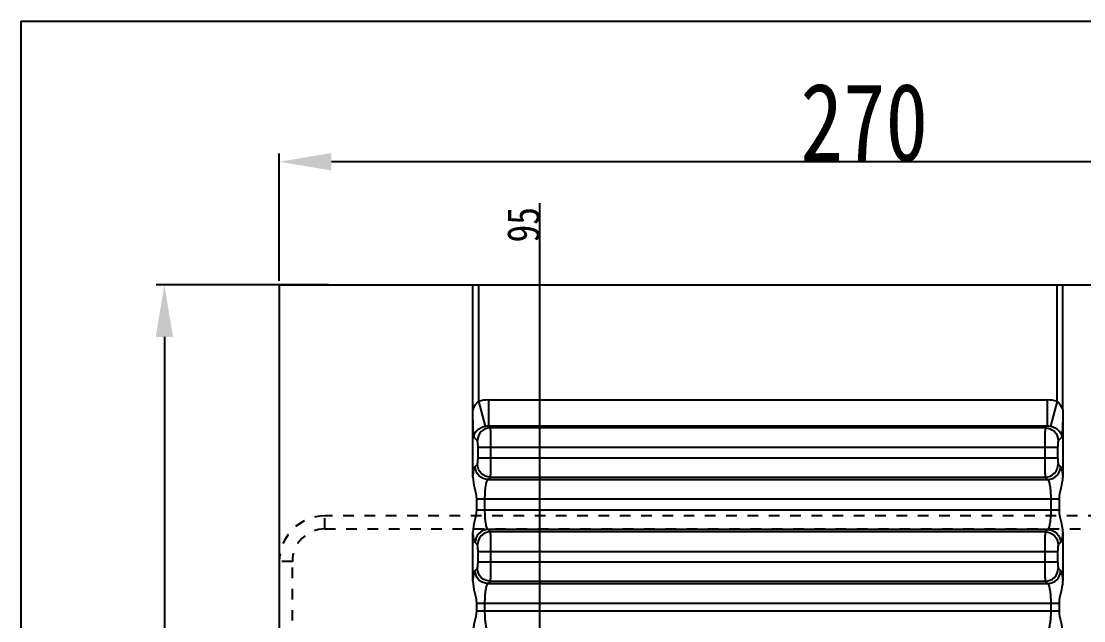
# Model space of a CAD drawing. Header units: millimetres. Extents: x 2673 to 5721, y -10743 to 3474.
# Drawn here: x 3551.6 to 3714.7, y -3910.2 to -3818.1 of the extents above; entities that cross this region are included whole.
import ezdxf

# ---------------------------------------------------------------- set-up
doc = ezdxf.new("R2010")
doc.units = ezdxf.units.MM
doc.header["$LTSCALE"] = 16.335
doc.header["$PDMODE"] = 3
doc.header["$PDSIZE"] = 0.3125
doc.linetypes.add('HIDDEN', pattern=[0.2, 0.1, -0.1])
doc.layers.get('0').update_dxf_attribs({"linetype": 'CONTINUOUS'})
doc.layers.get('Defpoints').update_dxf_attribs({"linetype": 'CONTINUOUS'})
doc.layers.add('DEFAULT_2', color=8, linetype='HIDDEN')
doc.layers.add('dim', color=82, linetype='CONTINUOUS', lineweight=9)
doc.styles.get("Standard").update_dxf_attribs({"font": 'txt', "width": 0.8})
doc.dimstyles.new('ISO-25', dxfattribs={"dimtxt": 12, "dimasz": 8, "dimexe": 1.25, "dimexo": 0.625, "dimgap": 0, "dimtad": 1, "dimdsep": 46, "dimtxsty": 'Standard', "dimcen": 0, "dimclrd": 4, "dimclre": 4, "dimclrt": 6, "dimazin": 0, "dimtfac": 1, "dimtofl": 0, "dimtmove": 0, "dimatfit": 3, "dimfxl": 0, "dimarcsym": 0})

# ---------------------------------------------------------------- blocks, each defined once
blk = doc.blocks.new('*D603')
at = {"layer": 'Defpoints', "color": 0}
for p in [(3631.22, -3852.7), (3631.22, -3921.67), (3726.22, -3923.6)]:
    blk.add_point(p, dxfattribs=at)
at = {"layer": 'dim', "color": 4, "lineweight": -2}
blk.add_line((3631.22, -3921.17), (3631.22, -3846.03), dxfattribs=at)
at = {"layer": 'dim', "color": 6, "insert": (3628.72, -3849.37), "char_height": 5, "attachment_point": 5, "rotation": 90}
blk.add_mtext('95', dxfattribs=at)
blk = doc.blocks.new('*D624')
at = {"color": 4, "lineweight": -2}
for p, q in [((3591.22, -3857.97), (3591.22, -3838.44)), ((3853.22, -3839.69), (3599.22, -3839.69)), ((3861.22, -3857.97), (3861.22, -3838.44))]:
    blk.add_line(p, q, dxfattribs=at)
at = {"color": 4}
for points in [[(3599.22, -3838.36), (3599.22, -3841.03), (3591.22, -3839.69)], [(3853.22, -3838.36), (3853.22, -3841.03), (3861.22, -3839.69)]]:
    blk.add_solid(points, dxfattribs=at)
at = {"layer": 'Defpoints', "color": 0}
for p in [(3591.22, -3839.69), (3591.22, -3858.6), (3861.22, -3858.6)]:
    blk.add_point(p, dxfattribs=at)
at = {"color": 6, "insert": (3681.02, -3833.69), "char_height": 12, "attachment_point": 5}
blk.add_mtext('270', dxfattribs=at)
blk = doc.blocks.new('*D625')
at = {"color": 4, "lineweight": -2}
for p, q in [((3598.77, -3858.6), (3572.33, -3858.6)), ((3573.58, -3866.6), (3573.58, -3980.6)), ((3598.77, -3988.6), (3572.33, -3988.6))]:
    blk.add_line(p, q, dxfattribs=at)
at = {"color": 4}
for points in [[(3572.25, -3866.6), (3574.91, -3866.6), (3573.58, -3858.6)], [(3572.25, -3980.6), (3574.91, -3980.6), (3573.58, -3988.6)]]:
    blk.add_solid(points, dxfattribs=at)
at = {"layer": 'Defpoints', "color": 0}
for p in [(3599.4, -3858.6), (3573.58, -3988.6), (3599.4, -3988.6)]:
    blk.add_point(p, dxfattribs=at)
at = {"color": 6, "insert": (3567.58, -3937.14), "char_height": 12, "attachment_point": 5, "rotation": 90}
blk.add_mtext('130', dxfattribs=at)

msp = doc.modelspace()

# ---------------------------------------------------------------- linework, layer by layer
at = {"color": 7, "linetype": 'Continuous'}
for p, q in [((3591.224, -3858.599), (3591.224, -3988.6)), ((3591.224, -3858.599), (3861.224, -3858.599)), ((3620.944, -3888.127), (3620.944, -3858.599)), ((3621.816, -3858.599), (3621.816, -3876.481)), ((3710.633, -3876.481), (3710.633, -3858.599)), ((3711.505, -3877.839), (3711.505, -3858.599)), ((3621.816, -3876.481), (3622.816, -3880.32)), ((3623.33, -3876.287), (3623.33, -3880.265)), ((3623.33, -3876.287), (3709.119, -3876.287)), ((3709.119, -3876.287), (3709.119, -3880.265)), ((3710.633, -3876.48), (3709.633, -3880.32)), ((3711.505, -3877.86), (3711.505, -3888.127)), ((3623.33, -3880.265), (3623.628, -3880.563)), ((3623.33, -3880.265), (3709.119, -3880.265)), ((3708.821, -3880.563), (3709.119, -3880.265)), ((3621.639, -3882.552), (3621.104, -3882.017)), ((3708.821, -3880.563), (3623.628, -3880.563)), ((3711.345, -3882.017), (3710.81, -3882.552)), ((3621.733, -3885.152), (3621.733, -3883.546)), ((3621.733, -3883.546), (3710.716, -3883.546)), ((3623.722, -3885.152), (3623.722, -3883.546)), ((3708.727, -3883.546), (3708.727, -3885.152)), ((3710.716, -3883.546), (3710.716, -3885.152)), ((3621.733, -3885.152), (3710.716, -3885.152)), ((3621.279, -3886.507), (3621.639, -3886.147)), ((3710.81, -3886.147), (3711.17, -3886.507)), ((3623.268, -3888.496), (3623.628, -3888.136)), ((3623.268, -3888.496), (3709.181, -3888.496)), ((3623.628, -3888.136), (3708.821, -3888.136)), ((3708.821, -3888.136), (3709.181, -3888.496)), ((3621.474, -3891.48), (3621.474, -3893.219)), ((3621.474, -3891.48), (3709.652, -3891.48)), ((3622.797, -3893.219), (3622.797, -3891.48)), ((3709.652, -3891.479), (3710.975, -3891.48)), ((3709.652, -3891.48), (3709.652, -3893.219)), ((3710.975, -3893.219), (3710.975, -3891.48)), ((3622.797, -3893.219), (3621.474, -3893.219)), ((3710.975, -3893.219), (3622.797, -3893.219)), ((3620.944, -3904.127), (3620.944, -3896.572)), ((3623.628, -3896.563), (3623.268, -3896.202)), ((3709.181, -3896.202), (3623.268, -3896.202)), ((3708.821, -3896.563), (3623.628, -3896.563)), ((3709.181, -3896.202), (3708.821, -3896.563)), ((3711.505, -3896.571), (3711.505, -3904.127)), ((3621.639, -3898.552), (3621.279, -3898.191)), ((3711.17, -3898.191), (3710.81, -3898.552)), ((3621.733, -3901.152), (3621.733, -3899.546)), ((3621.733, -3899.546), (3710.716, -3899.546)), ((3623.722, -3901.152), (3623.722, -3899.546)), ((3708.727, -3899.546), (3708.727, -3901.152)), ((3710.716, -3899.546), (3710.716, -3901.152)), ((3621.733, -3901.152), (3710.716, -3901.152)), ((3621.279, -3902.507), (3621.639, -3902.147)), ((3710.81, -3902.147), (3711.17, -3902.507)), ((3623.268, -3904.496), (3623.628, -3904.136)), ((3623.268, -3904.496), (3709.181, -3904.496)), ((3623.628, -3904.136), (3708.821, -3904.136)), ((3708.821, -3904.136), (3709.181, -3904.496)), ((3621.474, -3907.48), (3621.474, -3908.716)), ((3621.474, -3907.48), (3709.652, -3907.48)), ((3622.797, -3908.716), (3622.797, -3907.48)), ((3709.652, -3907.479), (3710.975, -3907.48)), ((3709.652, -3907.48), (3709.652, -3908.716)), ((3710.975, -3908.716), (3710.975, -3907.48)), ((3622.797, -3908.716), (3621.474, -3908.716)), ((3710.975, -3908.716), (3622.797, -3908.716))]:
    msp.add_line(p, q, dxfattribs=at)
msp.add_lwpolyline([(3551.607, -3818.102), (3993.072, -3818.102), (3993.072, -4053.159), (3551.607, -4053.159)], close=True)
for centre, start, end in [((3623.332, -3882.319), 90.01983, 104.56408), ((3709.116, -3882.319), 75.43593, 89.98017)]:
    msp.add_arc(centre, 6.032, start, end, dxfattribs=at)
for points, knots in [([(3620.944, -3877.817), (3621.094, -3877.446), (3621.33, -3876.948), (3621.711, -3876.567), (3621.816, -3876.481)], [0, 0, 0, 0, 0.7475896, 1, 1, 1, 1]), ([(3710.633, -3876.481), (3710.737, -3876.567), (3710.979, -3876.805), (3711.261, -3877.267), (3711.431, -3877.631), (3711.505, -3877.817)], [0, 0, 0, 0, 0.2519695, 0.6270737, 1, 1, 1, 1]), ([(3621.104, -3882.017), (3621.063, -3881.733), (3621.014, -3881.094), (3620.956, -3879.694), (3620.944, -3878.579), (3620.944, -3877.817)], [0, 0, 0, 0, 0.2043577, 0.4567811, 1, 1, 1, 1]), ([(3711.505, -3877.86), (3711.505, -3878.614), (3711.493, -3879.718), (3711.434, -3881.104), (3711.386, -3881.736), (3711.345, -3882.017)], [0, 0, 0, 0, 0.5433288, 0.7956901, 1, 1, 1, 1]), ([(3621.104, -3882.017), (3621.099, -3881.778), (3621.216, -3881.348), (3621.629, -3880.886), (3622.15, -3880.536), (3622.572, -3880.379), (3622.816, -3880.32)], [0, 0, 0, 0, 0.277264, 0.4848037, 0.7088361, 1, 1, 1, 1]), ([(3709.633, -3880.32), (3709.877, -3880.379), (3710.298, -3880.536), (3710.818, -3880.885), (3711.232, -3881.347), (3711.35, -3881.777), (3711.345, -3882.017)], [0, 0, 0, 0, 0.2907864, 0.5145891, 0.7217879, 1, 1, 1, 1]), ([(3623.722, -3883.546), (3623.722, -3883.188), (3623.718, -3882.518), (3623.703, -3881.724), (3623.683, -3881.192), (3623.668, -3880.902), (3623.65, -3880.702), (3623.639, -3880.597), (3623.628, -3880.563)], [0, 0, 0, 0, 0.3601035, 0.6723621, 0.7971495, 0.8952974, 0.9636092, 1, 1, 1, 1]), ([(3708.821, -3880.563), (3708.809, -3880.597), (3708.798, -3880.702), (3708.78, -3880.902), (3708.766, -3881.193), (3708.746, -3881.725), (3708.731, -3882.519), (3708.727, -3883.188), (3708.727, -3883.546)], [0, 0, 0, 0, 0.0364027, 0.10478, 0.2030304, 0.3278874, 0.6400221, 1, 1, 1, 1]), ([(3621.733, -3883.546), (3621.733, -3883.426), (3621.728, -3883.204), (3621.714, -3882.902), (3621.681, -3882.697), (3621.665, -3882.577), (3621.639, -3882.552)], [0, 0, 0, 0, 0.358006, 0.6684572, 0.8910027, 1, 1, 1, 1]), ([(3710.81, -3882.552), (3710.784, -3882.577), (3710.768, -3882.697), (3710.735, -3882.902), (3710.721, -3883.204), (3710.716, -3883.426), (3710.716, -3883.546)], [0, 0, 0, 0, 0.1090744, 0.3317907, 0.6421191, 1, 1, 1, 1]), ([(3621.639, -3886.147), (3621.665, -3886.121), (3621.681, -3886.001), (3621.714, -3885.796), (3621.728, -3885.494), (3621.733, -3885.272), (3621.733, -3885.152)], [0, 0, 0, 0, 0.1090744, 0.3317907, 0.6421191, 1, 1, 1, 1]), ([(3623.628, -3888.136), (3623.639, -3888.101), (3623.65, -3887.997), (3623.668, -3887.796), (3623.683, -3887.506), (3623.703, -3886.973), (3623.718, -3886.18), (3623.722, -3885.511), (3623.722, -3885.152)], [0, 0, 0, 0, 0.0364027, 0.10478, 0.2030304, 0.3278874, 0.6400221, 1, 1, 1, 1]), ([(3708.727, -3885.152), (3708.727, -3885.511), (3708.731, -3886.18), (3708.746, -3886.974), (3708.766, -3887.506), (3708.78, -3887.796), (3708.798, -3887.997), (3708.809, -3888.101), (3708.821, -3888.136)], [0, 0, 0, 0, 0.3601035, 0.6723621, 0.7971495, 0.8952974, 0.9636092, 1, 1, 1, 1]), ([(3710.716, -3885.152), (3710.716, -3885.272), (3710.721, -3885.495), (3710.735, -3885.796), (3710.768, -3886.001), (3710.784, -3886.121), (3710.81, -3886.147)], [0, 0, 0, 0, 0.358006, 0.6684572, 0.8910027, 1, 1, 1, 1]), ([(3620.944, -3888.127), (3620.963, -3887.92), (3621.004, -3887.551), (3621.08, -3887.066), (3621.163, -3886.733), (3621.231, -3886.554), (3621.279, -3886.507)], [0, 0, 0, 0, 0.3739877, 0.6699825, 0.8793445, 1, 1, 1, 1]), ([(3711.17, -3886.507), (3711.217, -3886.554), (3711.286, -3886.733), (3711.369, -3887.066), (3711.444, -3887.551), (3711.485, -3887.92), (3711.505, -3888.127)], [0, 0, 0, 0, 0.1206415, 0.3300033, 0.6260105, 1, 1, 1, 1]), ([(3620.944, -3888.127), (3620.944, -3888.692), (3621.171, -3889.809), (3621.474, -3890.914), (3621.474, -3891.48)], [0, 0, 0, 0, 0.5000767, 1, 1, 1, 1]), ([(3622.797, -3891.48), (3622.797, -3891.119), (3622.817, -3890.444), (3622.908, -3889.55), (3623.026, -3888.943), (3623.154, -3888.623), (3623.227, -3888.52), (3623.268, -3888.496)], [0, 0, 0, 0, 0.3535606, 0.660167, 0.8818903, 0.9538043, 1, 1, 1, 1]), ([(3709.181, -3888.496), (3709.221, -3888.52), (3709.295, -3888.623), (3709.423, -3888.943), (3709.541, -3889.55), (3709.631, -3890.444), (3709.652, -3891.119), (3709.652, -3891.48)], [0, 0, 0, 0, 0.0461852, 0.1180714, 0.339768, 0.6463973, 1, 1, 1, 1]), ([(3710.975, -3891.48), (3710.975, -3890.914), (3711.278, -3889.809), (3711.505, -3888.692), (3711.505, -3888.127)], [0, 0, 0, 0, 0.4999368, 1, 1, 1, 1]), ([(3621.474, -3893.219), (3621.474, -3893.785), (3621.171, -3894.889), (3620.944, -3896.006), (3620.944, -3896.572)], [0, 0, 0, 0, 0.4999368, 1, 1, 1, 1]), ([(3623.268, -3896.202), (3623.227, -3896.178), (3623.154, -3896.075), (3623.026, -3895.755), (3622.908, -3895.148), (3622.817, -3894.254), (3622.797, -3893.58), (3622.797, -3893.219)], [0, 0, 0, 0, 0.0461852, 0.1180714, 0.339768, 0.6463973, 1, 1, 1, 1]), ([(3709.652, -3893.219), (3709.652, -3893.58), (3709.631, -3894.254), (3709.541, -3895.148), (3709.423, -3895.755), (3709.295, -3896.075), (3709.221, -3896.178), (3709.181, -3896.202)], [0, 0, 0, 0, 0.3535606, 0.660167, 0.8818903, 0.9538043, 1, 1, 1, 1]), ([(3711.505, -3896.572), (3711.505, -3896.006), (3711.278, -3894.889), (3710.975, -3893.785), (3710.975, -3893.219)], [0, 0, 0, 0, 0.5000767, 1, 1, 1, 1]), ([(3621.279, -3898.191), (3621.231, -3898.144), (3621.163, -3897.965), (3621.08, -3897.632), (3621.004, -3897.147), (3620.963, -3896.778), (3620.944, -3896.572)], [0, 0, 0, 0, 0.1206415, 0.3300033, 0.6260105, 1, 1, 1, 1]), ([(3623.722, -3899.546), (3623.722, -3899.188), (3623.718, -3898.518), (3623.703, -3897.724), (3623.683, -3897.192), (3623.668, -3896.902), (3623.65, -3896.702), (3623.639, -3896.597), (3623.628, -3896.563)], [0, 0, 0, 0, 0.3601035, 0.6723621, 0.7971495, 0.8952974, 0.9636092, 1, 1, 1, 1]), ([(3708.821, -3896.563), (3708.809, -3896.597), (3708.798, -3896.702), (3708.78, -3896.902), (3708.766, -3897.193), (3708.746, -3897.725), (3708.731, -3898.519), (3708.727, -3899.188), (3708.727, -3899.546)], [0, 0, 0, 0, 0.0364027, 0.10478, 0.2030304, 0.3278874, 0.6400221, 1, 1, 1, 1]), ([(3711.505, -3896.571), (3711.485, -3896.778), (3711.444, -3897.147), (3711.369, -3897.632), (3711.286, -3897.965), (3711.217, -3898.144), (3711.17, -3898.191)], [0, 0, 0, 0, 0.3739877, 0.6699825, 0.8793445, 1, 1, 1, 1]), ([(3621.733, -3899.546), (3621.733, -3899.426), (3621.728, -3899.204), (3621.714, -3898.902), (3621.681, -3898.697), (3621.665, -3898.577), (3621.639, -3898.552)], [0, 0, 0, 0, 0.358006, 0.6684572, 0.8910027, 1, 1, 1, 1]), ([(3710.81, -3898.552), (3710.784, -3898.577), (3710.768, -3898.697), (3710.735, -3898.902), (3710.721, -3899.204), (3710.716, -3899.426), (3710.716, -3899.546)], [0, 0, 0, 0, 0.1090744, 0.3317907, 0.6421191, 1, 1, 1, 1]), ([(3621.639, -3902.147), (3621.665, -3902.121), (3621.681, -3902.001), (3621.714, -3901.796), (3621.728, -3901.494), (3621.733, -3901.272), (3621.733, -3901.152)], [0, 0, 0, 0, 0.1090744, 0.3317907, 0.6421191, 1, 1, 1, 1]), ([(3623.628, -3904.136), (3623.639, -3904.101), (3623.65, -3903.997), (3623.668, -3903.796), (3623.683, -3903.506), (3623.703, -3902.973), (3623.718, -3902.18), (3623.722, -3901.511), (3623.722, -3901.152)], [0, 0, 0, 0, 0.0364027, 0.10478, 0.2030304, 0.3278874, 0.6400221, 1, 1, 1, 1]), ([(3708.727, -3901.152), (3708.727, -3901.511), (3708.731, -3902.18), (3708.746, -3902.974), (3708.766, -3903.506), (3708.78, -3903.796), (3708.798, -3903.997), (3708.809, -3904.101), (3708.821, -3904.136)], [0, 0, 0, 0, 0.3601035, 0.6723621, 0.7971495, 0.8952974, 0.9636092, 1, 1, 1, 1]), ([(3710.716, -3901.152), (3710.716, -3901.272), (3710.721, -3901.495), (3710.735, -3901.796), (3710.768, -3902.001), (3710.784, -3902.121), (3710.81, -3902.147)], [0, 0, 0, 0, 0.358006, 0.6684572, 0.8910027, 1, 1, 1, 1]), ([(3620.944, -3904.127), (3620.963, -3903.92), (3621.004, -3903.551), (3621.08, -3903.066), (3621.163, -3902.733), (3621.231, -3902.554), (3621.279, -3902.507)], [0, 0, 0, 0, 0.3739877, 0.6699825, 0.8793445, 1, 1, 1, 1]), ([(3711.17, -3902.507), (3711.217, -3902.554), (3711.286, -3902.733), (3711.369, -3903.066), (3711.444, -3903.551), (3711.485, -3903.92), (3711.505, -3904.127)], [0, 0, 0, 0, 0.1206415, 0.3300033, 0.6260105, 1, 1, 1, 1]), ([(3620.944, -3904.127), (3620.944, -3904.692), (3621.171, -3905.809), (3621.474, -3906.914), (3621.474, -3907.48)], [0, 0, 0, 0, 0.5000767, 1, 1, 1, 1]), ([(3622.797, -3907.48), (3622.797, -3907.119), (3622.817, -3906.444), (3622.908, -3905.55), (3623.026, -3904.943), (3623.154, -3904.623), (3623.227, -3904.52), (3623.268, -3904.496)], [0, 0, 0, 0, 0.3535606, 0.660167, 0.8818903, 0.9538043, 1, 1, 1, 1]), ([(3709.181, -3904.496), (3709.221, -3904.52), (3709.295, -3904.623), (3709.423, -3904.943), (3709.541, -3905.55), (3709.631, -3906.444), (3709.652, -3907.119), (3709.652, -3907.48)], [0, 0, 0, 0, 0.0461852, 0.1180714, 0.339768, 0.6463973, 1, 1, 1, 1]), ([(3710.975, -3907.48), (3710.975, -3906.914), (3711.278, -3905.809), (3711.505, -3904.692), (3711.505, -3904.127)], [0, 0, 0, 0, 0.4999368, 1, 1, 1, 1]), ([(3621.474, -3908.716), (3621.474, -3909.282), (3621.171, -3910.386), (3620.944, -3911.503), (3620.944, -3912.069)], [0, 0, 0, 0, 0.4999368, 1, 1, 1, 1]), ([(3623.268, -3911.7), (3623.227, -3911.675), (3623.154, -3911.573), (3623.026, -3911.252), (3622.908, -3910.645), (3622.817, -3909.751), (3622.797, -3909.077), (3622.797, -3908.716)], [0, 0, 0, 0, 0.0461852, 0.1180714, 0.339768, 0.6463973, 1, 1, 1, 1]), ([(3709.652, -3908.716), (3709.652, -3909.077), (3709.631, -3909.751), (3709.541, -3910.645), (3709.423, -3911.252), (3709.295, -3911.573), (3709.221, -3911.675), (3709.181, -3911.7)], [0, 0, 0, 0, 0.3535606, 0.660167, 0.8818903, 0.9538043, 1, 1, 1, 1]), ([(3711.505, -3912.069), (3711.505, -3911.503), (3711.278, -3910.386), (3710.975, -3909.282), (3710.975, -3908.716)], [0, 0, 0, 0, 0.5000767, 1, 1, 1, 1])]:
    msp.add_open_spline(points, degree=3, knots=knots, dxfattribs=at)
for points in [[(3622.816, -3880.32), (3622.984, -3880.28), (3623.158, -3880.261), (3623.33, -3880.265)], [(3709.119, -3880.265), (3709.291, -3880.261), (3709.465, -3880.28), (3709.633, -3880.32)], [(3623.628, -3880.563), (3623.122, -3880.568), (3622.075, -3880.999), (3621.644, -3882.046), (3621.639, -3882.552)], [(3708.821, -3880.563), (3709.327, -3880.568), (3710.374, -3880.999), (3710.804, -3882.046), (3710.81, -3882.552)], [(3623.268, -3888.496), (3622.762, -3888.49), (3621.715, -3888.06), (3621.284, -3887.013), (3621.279, -3886.507)], [(3623.628, -3888.136), (3623.122, -3888.13), (3622.075, -3887.7), (3621.644, -3886.653), (3621.639, -3886.147)], [(3708.821, -3888.136), (3709.327, -3888.13), (3710.374, -3887.7), (3710.804, -3886.653), (3710.81, -3886.147)], [(3709.181, -3888.496), (3709.687, -3888.49), (3710.734, -3888.06), (3711.165, -3887.013), (3711.17, -3886.507)], [(3623.268, -3896.202), (3622.762, -3896.208), (3621.715, -3896.638), (3621.284, -3897.685), (3621.279, -3898.191)], [(3623.628, -3896.563), (3623.122, -3896.568), (3622.075, -3896.999), (3621.644, -3898.046), (3621.639, -3898.552)], [(3708.821, -3896.563), (3709.327, -3896.568), (3710.374, -3896.999), (3710.804, -3898.046), (3710.81, -3898.552)], [(3709.181, -3896.202), (3709.687, -3896.208), (3710.734, -3896.638), (3711.165, -3897.685), (3711.17, -3898.191)], [(3623.268, -3904.496), (3622.762, -3904.49), (3621.715, -3904.06), (3621.284, -3903.013), (3621.279, -3902.507)], [(3623.628, -3904.136), (3623.122, -3904.13), (3622.075, -3903.7), (3621.644, -3902.653), (3621.639, -3902.147)], [(3708.821, -3904.136), (3709.327, -3904.13), (3710.374, -3903.7), (3710.804, -3902.653), (3710.81, -3902.147)], [(3709.181, -3904.496), (3709.687, -3904.49), (3710.734, -3904.06), (3711.165, -3903.013), (3711.17, -3902.507)]]:
    msp.add_open_spline(points, degree=3, dxfattribs=at)
at = {"layer": 'DEFAULT_2', "color": 8, "linetype": 'HIDDEN'}
for p, q in [((3598.224, -3896.1), (3598.224, -3894.1)), ((3854.224, -3894.1), (3598.224, -3894.1)), ((3598.224, -3896.1), (3854.224, -3896.1)), ((3593.224, -3901.1), (3591.224, -3901.1)), ((3593.224, -3988.6), (3593.224, -3901.1))]:
    msp.add_line(p, q, dxfattribs=at)
for radius in [7, 5]:
    msp.add_arc((3598.224, -3901.1), radius, 90, 180, dxfattribs=at)

# ---------------------------------------------------------------- dimensions: what is measured, and where the dimension line sits
dim = msp.add_linear_dim(base=(3591.224, -3839.692), p1=(3861.224, -3858.599), p2=(3591.224, -3858.599), dimstyle='ISO-25', override={"dimfxl": 1.25})
dim.commit()
dim.dimension.update_dxf_attribs({"geometry": '*D624', "text_midpoint": (3681.017, -3839.692), "dimtype": 160})
dim = msp.add_linear_dim(base=(3573.581, -3988.6), p1=(3599.396, -3858.599), p2=(3599.396, -3988.6), angle=90, dimstyle='ISO-25', override={"dimfxl": 1.25})
dim.commit()
dim.dimension.update_dxf_attribs({"geometry": '*D625', "text_midpoint": (3573.581, -3937.135), "dimtype": 160})
at = {"layer": 'dim'}
dim = msp.add_ordinate_dim(feature_location=(3631.224, -3921.673), offset=(0, 68.972), dtype=1, origin=(3726.224, -3923.599), dimstyle='ISO-25', override={"dimtxt": 5, "dimasz": 2, "dimexe": 0.49975, "dimexo": 0.49975, "dimfxl": 1.25}, dxfattribs=at)
dim.commit()
dim.dimension.update_dxf_attribs({"geometry": '*D603', "text_midpoint": (3628.724, -3849.367)})

doc.saveas('drawing.dxf')
